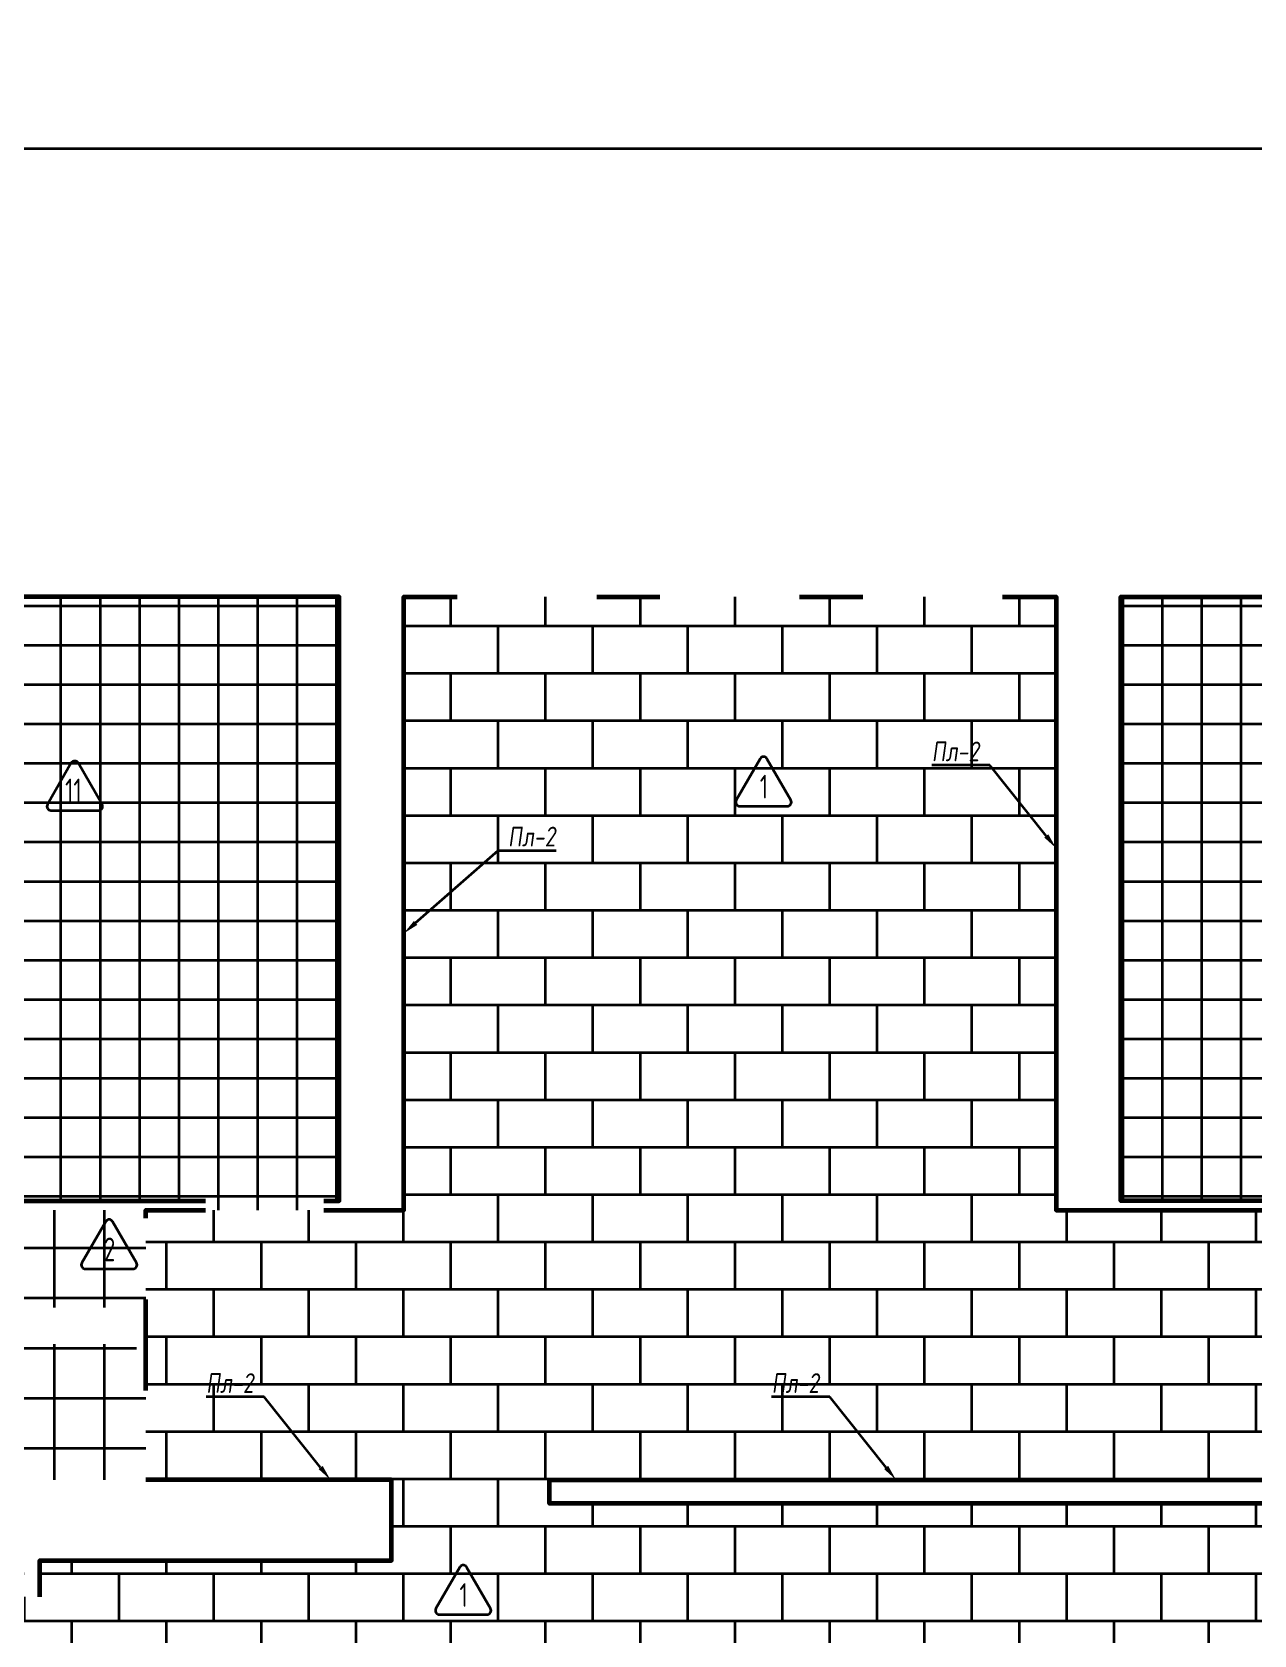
# Model space of a CAD drawing. Header units: millimetres. Extents: x -510890 to 418982, y -118257 to 141350.
# Drawn here: x -187784 to -172302, y -53291 to -32986 of the extents above; entities that cross this region are included whole.
import ezdxf
from ezdxf import colors
from ezdxf.entities.mleader import LeaderData, LeaderLine
from ezdxf.enums import TextEntityAlignment as Align
from ezdxf.math import Vec2, Vec3

# ---------------------------------------------------------------- set-up
doc = ezdxf.new("R2010")
doc.units = ezdxf.units.MM
doc.layers.add('АР_Площадь контур', color=220, linetype='Continuous', lineweight=35, plot=False)
doc.styles.add('ISOCPEUR', font='isocpeur.ttf', dxfattribs={"height": 800})
doc.styles.add('Архитект', font='isocpeur.ttf', dxfattribs={"width": 0.8, "oblique": 8})
pattern_1 = [(90, (2999.9, -126491.3), (-498.475, 0), []), (180, (2999.9, -126491.3), (-6e-14, -498.475), [])]
pattern_2 = [(90, (2999.9, -126491.3), (-635, 0), []), (180, (2999.9, -126491.3), (0, -635), [])]

msp = doc.modelspace()

# ---------------------------------------------------------------- hatches: boundary and pattern name
at = {"layer": 'АР_Площадь контур', "true_color": 0x000000}
h = msp.add_hatch(dxfattribs=at)
h.set_pattern_fill('AR-B816', color=18, scale=2.954)
h.set_pattern_definition([(0, (2999.9, -81926.04), (0, 600.2528), []), (90, (2999.9, -81926.04), (-600.2528, 600.2528), [600.2528, -600.2528])])
h.paths.add_polyline_path([(-168118.9, -51325.6), (-168118.9, -51625.6), (-181228.9, -51625.6), (-181228.9, -51325.6)])
h.paths.add_polyline_path([(-183228.9, -51325.6), (-183228.9, -51625.6), (-183228.9, -52346.8), (-187683.9, -52346.8), (-187683.9, -52808.2), (-187883.9, -52808.2), (-187883.9, -52246.8), (-191638.9, -52246.8), (-191638.9, -52583.1), (-191938.9, -52583.1), (-191938.9, -51625.6), (-195778.9, -51625.6), (-195778.9, -62735.6), (-195978.9, -62735.6), (-195978.9, -62515.6), (-202253.9, -62515.6), (-202253.9, -64735.6), (-195978.9, -64735.6), (-195978.9, -64235.6), (-195778.9, -64235.6), (-195778.9, -64835.6), (-191838.9, -64835.6), (-191838.9, -54583.1), (-191638.9, -54583.1), (-191638.9, -55295.6), (-187883.9, -55295.6), (-187883.9, -54508.2), (-187683.9, -54508.2), (-187683.9, -55295.6), (-176986.9, -55295.6), (-176986.9, -55495.6), (-179423.9, -55495.7), (-179423.9, -59645.7), (-176666.6, -59645.6), (-176666.6, -59845.6), (-174966.6, -59845.6), (-174966.6, -59645.6), (-173946.9, -59645.7), (-173946.9, -59845.6), (-172246.9, -59845.6), (-172246.9, -59645.8), (-169185.6, -59645.6), (-169185.6, -55495.6), (-171966.9, -55495.6), (-171966.9, -55295.6), (-161268.9, -55295.6), (-161268.9, -54508.2), (-161068.9, -54508.2), (-161068.9, -55295.6), (-157439, -55295.6), (-157438.9, -54583.1), (-157138.9, -54583.1), (-157138.9, -64835.6), (-153328.9, -64835.6), (-153328.9, -64485.9), (-153128.9, -64485.8), (-153128.9, -64735.6), (-146938.9, -64735.6), (-146938.9, -62515.6), (-153128.9, -62515.6), (-153128.9, -62985.9), (-153328.9, -62985.9), (-153328.9, -51225.6), (-157138.9, -51225.6), (-157138.9, -51625.6), (-157238.9, -51625.6), (-157238.9, -52583.1), (-157438.9, -52583.1), (-157438.9, -52246.8), (-161068.9, -52246.8), (-161068.9, -52808.2), (-161268.9, -52808.2), (-161268.9, -52346.8), (-166118.9, -52346.8), (-166118.9, -51625.6), (-166118.9, -51325.6), (-162736.7, -51325.6), (-162736.7, -47911), (-174808.9, -47911), (-174808.9, -40140.6), (-183073.9, -40140.6), (-183073.9, -47911), (-186341.5, -47911), (-186341.2, -51325.6)])
at = {"layer": 'АР_Площадь контур', "transparency": 33554687}
h = msp.add_hatch(dxfattribs=at)
h.set_pattern_fill('ANSI37', color=4, scale=157, angle=45, style=0)
h.set_pattern_definition(pattern_1)
h.paths.add_polyline_path([(-183894.7, -47791), (-184084.9, -47790), (-184084.9, -47911), (-185584.9, -47911), (-185584.9, -47791), (-191239, -47791), (-191239, -47192.8), (-191638.9, -47192.8), (-191632.7, -40140.6), (-183894.7, -40140.6)])
h = msp.add_hatch(dxfattribs=at)
h.set_pattern_fill('ANSI37', color=4, scale=157, angle=45, style=0)
h.set_pattern_definition(pattern_1)
h.paths.add_polyline_path([(-166263.9, -47791), (-167097.7, -47793.6), (-167097.7, -47911), (-168597.7, -47911), (-168597.7, -47791), (-173987.4, -47793.6), (-173987.4, -40140.5), (-166263.9, -40140.6)])
at = {"layer": 'АР_Площадь контур', "true_color": 0x000000}
h = msp.add_hatch(dxfattribs=at)
h.set_pattern_fill('ANSI37', color=18, scale=200, angle=45)
h.set_pattern_definition(pattern_2)
h.paths.add_polyline_path([(-186461.2, -49142.6), (-188718.6, -49142.6), (-188718.6, -47911), (-186461.5, -47911), (-186462.7, -48012.6), (-186341.5, -48012.3), (-186341.4, -49042.6), (-186461.6, -49042.6)])
h = msp.add_hatch(dxfattribs=at)
h.set_pattern_fill('ANSI37', color=18, scale=200, angle=45)
h.set_pattern_definition(pattern_2)
h.paths.add_polyline_path([(-188838.6, -50344.9), (-188718.6, -50344.9), (-188718.6, -49608), (-186461.5, -49607.7), (-186461.5, -50195.7), (-186341.3, -50195.6), (-186341.2, -51325.6), (-191638.9, -51325.6), (-191638.9, -48309.8), (-188838.6, -48309.8)])

# ---------------------------------------------------------------- linework, layer by layer
at = {"layer": 'АР_Площадь контур', "ltscale": 40}
msp.add_lwpolyline([(-122377, -118257.2), (-207904.1, -118257.2), (-207904.1, -34460), (-122377, -34460)], close=True, dxfattribs=at)
at = {"layer": 'АР_Площадь контур', "lineweight": 60}
for points in [[(-184084.9, -47791), (-183894.7, -47791), (-183894.7, -40140.7), (-191638.9, -40140.7), (-191638.9, -47192.9), (-191239, -47192.9), (-191239, -47791), (-185584.9, -47791)], [(-168597.7, -47791), (-173987.4, -47791), (-173987.4, -40140.7), (-166263.9, -40140.7), (-166263.9, -47791), (-167097.7, -47791)]]:
    msp.add_lwpolyline(points, dxfattribs=at)
at = {"layer": 'АР_Площадь контур', "color": 201, "lineweight": 60, "true_color": 0xe181fe}
for points in [[(-184084.9, -47910.8), (-183073.9, -47911), (-183073.9, -40140.6), (-182398.9, -40140.6)], [(-180628.9, -40140.6), (-179828.9, -40140.6)], [(-178058.9, -40140.6), (-177258.9, -40140.6)], [(-175488.9, -40140.6), (-174808.9, -40140.6), (-174808.9, -47911), (-168597.7, -47911)], [(-186341.2, -48012.3), (-186341.2, -47911), (-185584.9, -47911)], [(-186341.2, -50195.6), (-186341.2, -49042.6)], [(-187683.9, -52808.2), (-187683.9, -52346.8), (-183228.9, -52346.8), (-183228.9, -51325.6), (-186341.2, -51325.6)]]:
    msp.add_lwpolyline(points, dxfattribs=at)
at = {"layer": 'АР_Площадь контур', "linetype": 'Continuous'}
for points in [[(-187546.2, -42844.7), (-186939.9, -42844.7, 0.5773495), (-186896.6, -42769.7), (-187199.8, -42244.7, 0.5773541), (-187286.4, -42244.7), (-187589.5, -42769.7, 0.5773491), (-187546.2, -42844.7, 0.0000017)], [(-178818.7, -42791.5), (-178212.4, -42791.5, 0.5773495), (-178169.1, -42716.5), (-178472.3, -42191.5, 0.5773541), (-178558.9, -42191.5), (-178862, -42716.5, 0.5773491), (-178818.7, -42791.5, 0.0000017)], [(-187109.9, -48653.1), (-186503.7, -48653.1, 0.5773495), (-186460.4, -48578.1), (-186763.5, -48053.1, 0.5773541), (-186850.1, -48053.1), (-187153.2, -48578.1, 0.5773491), (-187109.9, -48653.1, 0.0000017)], [(-182623.8, -53031.6), (-182017.6, -53031.6, 0.5773495), (-181974.3, -52956.6), (-182277.4, -52431.6, 0.5773541), (-182364, -52431.6), (-182667.1, -52956.6, 0.5773491), (-182623.8, -53031.6, 0.0000017)]]:
    msp.add_lwpolyline(points, format="xyb", dxfattribs=at)
at = {"layer": 'АР_Площадь контур', "color": 201, "lineweight": 60, "true_color": 0xe181fe}
msp.add_lwpolyline([(-181228.9, -51325.6), (-168118.9, -51325.6), (-168118.9, -51625.6), (-181228.9, -51625.6)], close=True, dxfattribs=at)

# ---------------------------------------------------------------- texts
at = {"layer": 'АР_Площадь контур', "linetype": 'Continuous', "style": 'ISOCPEUR', "width": 0.7}
for s, p in [('1', (-178510.1, -42694.7)), ('11', (-187259.7, -42743)), ('2', (-186801.4, -48556.3)), ('1', (-182315.3, -52934.8))]:
    msp.add_text(s, height=300, dxfattribs=at).set_placement(p, align=Align.CENTER)

# ---------------------------------------------------------------- leaders
at = {"layer": 'АР_Площадь контур'}
ml = msp.add_multileader_mtext('Standard', dxfattribs=at)
ml.set_content('Пл-3', color=256, style='Архитект')
ml.set_leader_properties(color=256, linetype='ByLayer', lineweight=-1)
ml.build(insert=Vec2(0, 0))
ml.multileader.update_dxf_attribs({"text_left_attachment_type": 6, "text_right_attachment_type": 6, "dogleg_length": 25, "arrow_head_size": 200})
ctx = ml.context
ctx.base_point, ctx.char_height, ctx.arrow_head_size, ctx.landing_gap_size, ctx.plane_origin = Vec3(-189407.4, -33477.3), 250, 200, 100, Vec3(-203133.8, -33459.8)
ctx.left_attachment, ctx.right_attachment = 6, 6
notes = []
notes.append((ctx, [(0, (1, 1, 0), (-188572.2, -33477.3), (-1, 0), 25, [(1, [(-188233.2, -32985.5)], 0, [])])]))
ctx.mtext.insert, ctx.mtext.width, ctx.mtext.defined_height, ctx.mtext.line_spacing_style, ctx.mtext.flow_direction = Vec3(-189307.4, -33177.3), 3549.472, 1007.6, 2, 5
ml = msp.add_multileader_mtext('Standard', dxfattribs=at)
ml.set_content('Пл-2', color=256, style='Архитект')
ml.set_leader_properties(color=256, linetype='ByLayer', lineweight=-1)
ml.build(insert=Vec2(0, 0))
ml.multileader.update_dxf_attribs({"text_left_attachment_type": 6, "text_right_attachment_type": 6, "dogleg_length": 25, "arrow_head_size": 200})
ctx = ml.context
ctx.base_point, ctx.char_height, ctx.arrow_head_size, ctx.landing_gap_size, ctx.plane_origin = Vec3(-176485, -42273.4), 250, 200, 100, Vec3(-190086.3, -41955.9)
ctx.left_attachment, ctx.right_attachment = 6, 6
notes.append((ctx, [(0, (1, 1, 0), (-175649.7, -42273.4), (-1, 0), 25, [(1, [(-174808.9, -43324)], 0, [])])]))
ctx.mtext.insert, ctx.mtext.width, ctx.mtext.defined_height, ctx.mtext.line_spacing_style, ctx.mtext.flow_direction = Vec3(-176385, -41973.4), 3549.472, 1007.6, 2, 5
ml = msp.add_multileader_mtext('Standard', dxfattribs=at)
ml.set_content('Пл-2', color=256, style='Архитект')
ml.set_leader_properties(color=256, linetype='ByLayer', lineweight=-1)
ml.build(insert=Vec2(0, 0))
ml.multileader.update_dxf_attribs({"text_left_attachment_type": 6, "text_right_attachment_type": 6, "dogleg_length": 25, "arrow_head_size": 200})
ctx = ml.context
ctx.base_point, ctx.char_height, ctx.arrow_head_size, ctx.landing_gap_size, ctx.plane_origin = Vec3(-181853.7, -43351.9), 250, 200, 100, Vec3(-195455, -43034.5)
ctx.left_attachment, ctx.right_attachment = 6, 6
notes.append((ctx, [(1, (1, 1, 0), (-181878.7, -43351.9), (1, 0), 25, [(1, [(-183073.9, -44402.6)], 0, [])])]))
ctx.mtext.insert, ctx.mtext.width, ctx.mtext.defined_height, ctx.mtext.line_spacing_style, ctx.mtext.flow_direction = Vec3(-181753.7, -43051.9), 3549.472, 1007.6, 2, 5
ml = msp.add_multileader_mtext('Standard', dxfattribs=at)
ml.set_content('Пл-5', color=256, style='Архитект')
ml.set_leader_properties(color=256, linetype='ByLayer', lineweight=-1)
ml.build(insert=Vec2(0, 0))
ml.multileader.update_dxf_attribs({"text_left_attachment_type": 6, "text_right_attachment_type": 6, "dogleg_length": 25, "arrow_head_size": 200})
ctx = ml.context
ctx.base_point, ctx.char_height, ctx.arrow_head_size, ctx.landing_gap_size, ctx.plane_origin = Vec3(-190994.6, -46796.8), 250, 200, 100, Vec3(-203880.7, -47038.4)
ctx.left_attachment, ctx.right_attachment = 6, 6
notes.append((ctx, [(0, (1, 1, 0), (-190159.3, -46796.8), (-1, 0), 25, [(1, [(-189246.5, -47791)], 0, [])])]))
ctx.mtext.insert, ctx.mtext.width, ctx.mtext.defined_height, ctx.mtext.line_spacing_style, ctx.mtext.flow_direction = Vec3(-190894.6, -46496.8), 3549.472, 1007.6, 2, 5
ml = msp.add_multileader_mtext('Standard', dxfattribs=at)
ml.set_content('Пл-2', color=256, style='Архитект')
ml.set_leader_properties(color=256, linetype='ByLayer', lineweight=-1)
ml.build(insert=Vec2(0, 0))
ml.multileader.update_dxf_attribs({"text_left_attachment_type": 6, "text_right_attachment_type": 6, "dogleg_length": 25, "arrow_head_size": 200})
ctx = ml.context
ctx.base_point, ctx.char_height, ctx.arrow_head_size, ctx.landing_gap_size, ctx.plane_origin = Vec3(-185678.7, -50275), 250, 200, 100, Vec3(-199280, -49957.5)
ctx.left_attachment, ctx.right_attachment = 6, 6
notes.append((ctx, [(0, (1, 1, 0), (-184843.4, -50275), (-1, 0), 25, [(1, [(-184002.7, -51325.6)], 0, [])])]))
ctx.mtext.insert, ctx.mtext.width, ctx.mtext.defined_height, ctx.mtext.line_spacing_style, ctx.mtext.flow_direction = Vec3(-185578.7, -49975), 3549.472, 1007.6, 2, 5
ml = msp.add_multileader_mtext('Standard', dxfattribs=at)
ml.set_content('Пл-2', color=256, style='Архитект')
ml.set_leader_properties(color=256, linetype='ByLayer', lineweight=-1)
ml.build(insert=Vec2(0, 0))
ml.multileader.update_dxf_attribs({"text_left_attachment_type": 6, "text_right_attachment_type": 6, "dogleg_length": 25, "arrow_head_size": 200})
ctx = ml.context
ctx.base_point, ctx.char_height, ctx.arrow_head_size, ctx.landing_gap_size, ctx.plane_origin = Vec3(-178513.2, -50275), 250, 200, 100, Vec3(-192114.5, -49957.5)
ctx.left_attachment, ctx.right_attachment = 6, 6
notes.append((ctx, [(0, (1, 1, 0), (-177677.9, -50275), (-1, 0), 25, [(1, [(-176837.2, -51325.6)], 0, [])])]))
ctx.mtext.insert, ctx.mtext.width, ctx.mtext.defined_height, ctx.mtext.line_spacing_style, ctx.mtext.flow_direction = Vec3(-178413.2, -49975), 3549.472, 1007.6, 2, 5
for ctx, leaders in notes:
    for number, flags, end, landing, length, lines in leaders:
        leader = LeaderData()
        leader.index, (leader.has_last_leader_line, leader.has_dogleg_vector, leader.attachment_direction) = number, flags
        leader.last_leader_point, leader.dogleg_vector, leader.dogleg_length = Vec3(end), Vec3(landing), length
        for number, points, colour, breaks in lines:
            line = LeaderLine()
            line.index, line.vertices, line.color, line.breaks = number, Vec3.list(points), colors.encode_raw_color(colour), breaks
            leader.lines.append(line)
        ctx.leaders.append(leader)

doc.saveas('drawing.dxf')
